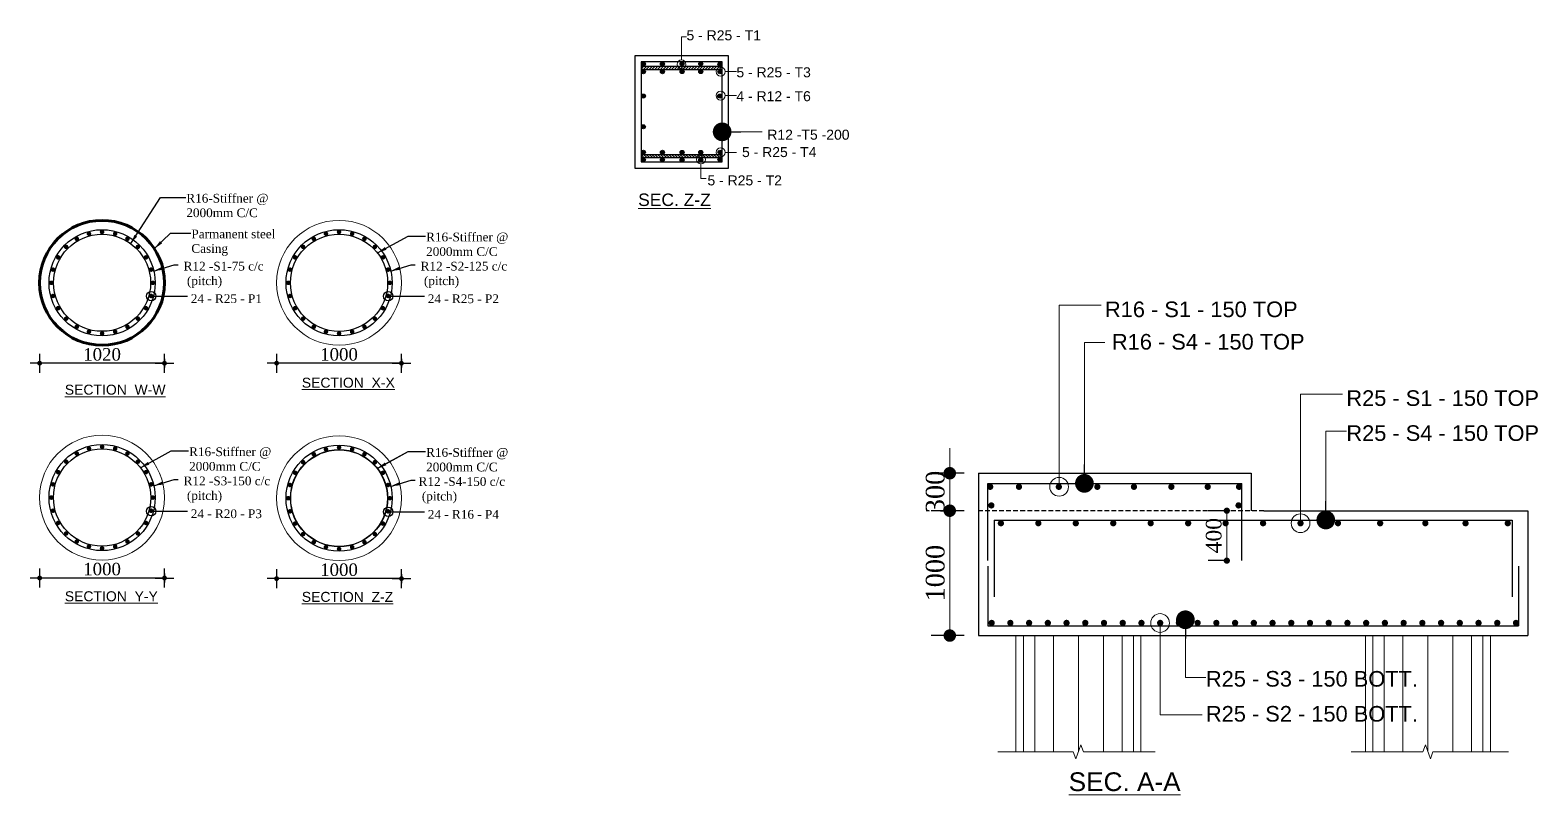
# Model space of a CAD drawing. Header units: millimetres. Extents: x -452357 to 35267, y 81803 to 461763.
# Drawn here: x -201849 to -189773, y 433271 to 439394 of the extents above; entities that cross this region are included whole.
import ezdxf

# ---------------------------------------------------------------- set-up
doc = ezdxf.new("R2010")
doc.units = ezdxf.units.MM
doc.header["$PDMODE"] = 2
doc.linetypes.add('DASHED2', pattern=[0.375, 0.25, -0.125])
doc.layers.get('Defpoints').update_dxf_attribs({"lineweight": 13})
for name, color, linetype, lineweight in [('Abutment W Line', 30, 'Continuous', 18), ('Ber', 12, 'Continuous', 30), ('dim', 96, 'Continuous', 25), ('Dimision', 96, 'Continuous', 18), ('hatch', 65, 'Continuous', 15), ('Hatching', 65, 'Continuous', 20), ('L.L', 200, 'Continuous', 20), ('Pile', 11, 'Continuous', 15), ('Reinf.', 12, 'Continuous', 30), ('Rod', 12, 'Continuous', 30), ('Text', 7, 'Continuous', 15)]:
    doc.layers.add(name, color=color, linetype=linetype, lineweight=lineweight)
doc.layers.add('Pire Line', color=11, linetype='Continuous')
doc.styles.add('ROMANS', font='arial.ttf', dxfattribs={"height": 200})
doc.styles.get("Standard").update_dxf_attribs({"font": 'times.ttf'})
doc.dimstyles.new('ALTER', dxfattribs={"dimtxt": 110, "dimasz": 65, "dimexe": 95, "dimexo": 100, "dimgap": 30, "dimtad": 1, "dimdec": 0, "dimzin": 0, "dimdsep": 46, "dimtxsty": 'Standard', "dimblk": 'DOT', "dimcen": 35, "dimadec": 0, "dimazin": 0, "dimtfac": 1, "dimtdec": 0, "dimtofl": 0, "dimtmove": 0, "dimatfit": 3, "dimfxl": 1, "dimtolj": 1, "dimtzin": 0, "dimarcsym": 0})
doc.dimstyles.new('ISO-25', dxfattribs={"dimtxt": 175, "dimasz": 100, "dimexe": 65, "dimexo": 115.625, "dimgap": 40, "dimtad": 1, "dimtoh": 1, "dimdec": 0, "dimtxsty": 'Standard', "dimblk": 'DOT', "dimcen": 300, "dimclrd": 256, "dimclre": 256, "dimclrt": 256, "dimadec": 0, "dimazin": 0, "dimtfac": 1, "dimtdec": 0, "dimtix": 1, "dimtmove": 0, "dimatfit": 3, "dimldrblk": 'DOT', "dimfxl": 75, "dimlwd": -1, "dimarcsym": 0})
doc.dimstyles.new('ISO-70', dxfattribs={"dimscale": 0, "dimtxt": 70, "dimasz": 0.75, "dimexe": 35, "dimexo": 35, "dimgap": 20, "dimtad": 1, "dimdec": 0, "dimlfac": -1, "dimzin": 1, "dimdsep": 46, "dimtxsty": 'Standard', "dimblk": 'DIM', "dimcen": 60, "dimclrd": 256, "dimclre": 256, "dimclrt": 256, "dimadec": 0, "dimazin": 0, "dimtfac": 1, "dimtdec": 0, "dimtix": 1, "dimtofl": 0, "dimtmove": 0, "dimatfit": 3, "dimldrblk": 'DOT', "dimfxl": 35, "dimfxlon": 1, "dimtolj": 1, "dimlwd": -1, "dimarcsym": 0})

# ---------------------------------------------------------------- blocks, each defined once
blk = doc.blocks.new('_Dot')
at = {"color": 0, "linetype": 'ByBlock', "lineweight": -2}
blk.add_line((-0.5, 0), (-1, 0), dxfattribs=at)
at = {"color": 0, "linetype": 'ByBlock', "const_width": 0.5}
blk.add_lwpolyline([(-0.25, 0, 1), (0.25, 0, 1)], format="xyb", close=True, dxfattribs=at)
blk = doc.blocks.new('DIM')
at = {"layer": 'dim'}
for p, q in [((-101, 0), (101, 0)), ((0, -101), (0, 101))]:
    blk.add_line(p, q, dxfattribs=at)
at = {"layer": 'dim', "const_width": 25.4}
blk.add_lwpolyline([(-13, 0, 1), (13, 0, 1)], format="xyb", close=True, dxfattribs=at)
blk = doc.blocks.new('*D707')
at = {"layer": 'Defpoints', "color": 0, "ltscale": 30, "transparency": 16777216}
for p in [(-199875, 437371), (-198875, 437371), (-199875, 436727)]:
    blk.add_point(p, dxfattribs=at)
at = {"layer": 'dim', "lineweight": -2, "ltscale": 30, "transparency": 16777216}
for p, q in [((-199875, 436762), (-199875, 436692)), ((-198875, 436762), (-198875, 436692))]:
    blk.add_line(p, q, dxfattribs=at)
at = {"layer": 'dim', "ltscale": 30, "transparency": 16777216}
blk.add_line((-198876, 436727), (-199874, 436727), dxfattribs=at)
at = {"layer": 'dim', "ltscale": 30, "transparency": 16777216, "xscale": 0.75, "yscale": 0.75, "zscale": 0.75, "rotation": 180}
blk.add_blockref('DIM', (-199875, 436727), dxfattribs=at)
at = {"layer": 'dim', "ltscale": 30, "transparency": 16777216, "xscale": 0.75, "yscale": 0.75, "zscale": 0.75}
blk.add_blockref('DIM', (-198875, 436727), dxfattribs=at)
at = {"layer": 'dim', "ltscale": 30, "transparency": 16777216, "insert": (-199375, 436797), "char_height": 100, "attachment_point": 5}
blk.add_mtext('\\A1;1000', dxfattribs=at)
blk = doc.blocks.new('*U666')
at = {"layer": 'Reinf.', "ltscale": 30, "const_width": 18}
blk.add_lwpolyline([(-1, 9, 1), (1, -9, 1)], format="xyb", close=True, dxfattribs=at)
blk = doc.blocks.new('*U667')
at = {"color": 0, "linetype": 'ByBlock', "lineweight": -2, "transparency": 16777216}
for p, rotation in [((-301028, 128990), 194.9999999999999), ((-300923, 129004), 180), ((-300818, 128990), 165), ((-301211, 128885), 225), ((-301126, 128950), 209.9999999999999), ((-300720, 128950), 150), ((-300636, 128885), 135), ((-301275, 128801), 240), ((-300571, 128801), 120), ((-301316, 128703), 255), ((-300530, 128703), 105), ((-301330, 128597), 270), ((-301316, 128492), 285), ((-300530, 128492), 75.00000000000001), ((-300516, 128597), 90), ((-301275, 128394), 299.9999999999999), ((-300571, 128394), 59.99999999999997), ((-301211, 128310), 315.0000000000001), ((-301126, 128245), 330.0000000000001), ((-300720, 128245), 30), ((-300636, 128310), 44.99999999999999), ((-301028, 128205), 345), ((-300818, 128205), 14.99999999999997)]:
    blk.add_blockref('*U666', p, dxfattribs=dict(at, rotation=rotation))
blk.add_blockref('*U666', (-300923, 128191), dxfattribs=at)
blk = doc.blocks.new('*D693')
at = {"layer": 'Defpoints', "color": 0, "ltscale": 30, "transparency": 16777216}
for p in [(-201773, 435651), (-200773, 435651), (-201773, 435007)]:
    blk.add_point(p, dxfattribs=at)
at = {"layer": 'dim', "lineweight": -2, "ltscale": 30, "transparency": 16777216}
for p, q in [((-201773, 435042), (-201773, 434972)), ((-200773, 435042), (-200773, 434972))]:
    blk.add_line(p, q, dxfattribs=at)
at = {"layer": 'dim', "ltscale": 30, "transparency": 16777216}
blk.add_line((-200774, 435007), (-201772, 435007), dxfattribs=at)
at = {"layer": 'dim', "ltscale": 30, "transparency": 16777216, "xscale": 0.75, "yscale": 0.75, "zscale": 0.75, "rotation": 180}
blk.add_blockref('DIM', (-201773, 435007), dxfattribs=at)
at = {"layer": 'dim', "ltscale": 30, "transparency": 16777216, "xscale": 0.75, "yscale": 0.75, "zscale": 0.75}
blk.add_blockref('DIM', (-200773, 435007), dxfattribs=at)
at = {"layer": 'dim', "ltscale": 30, "transparency": 16777216, "insert": (-201273, 435078), "char_height": 100, "attachment_point": 5}
blk.add_mtext('\\A1;1000', dxfattribs=at)
blk = doc.blocks.new('*U668')
at = {"layer": 'Reinf.', "ltscale": 30, "const_width": 18}
blk.add_lwpolyline([(-1, 9, 1), (1, -9, 1)], format="xyb", close=True, dxfattribs=at)
blk = doc.blocks.new('*U669')
at = {"color": 0, "linetype": 'ByBlock', "lineweight": -2, "transparency": 16777216}
for p, rotation in [((-301028, 128990), 194.9999999999999), ((-300923, 129004), 180), ((-300818, 128990), 165), ((-301211, 128885), 225), ((-301126, 128950), 209.9999999999999), ((-300720, 128950), 150), ((-300636, 128885), 135), ((-301275, 128801), 240), ((-300571, 128801), 120), ((-301316, 128703), 255), ((-300530, 128703), 105), ((-301330, 128597), 270), ((-301316, 128492), 285), ((-300530, 128492), 75.00000000000001), ((-300516, 128597), 90), ((-301275, 128394), 299.9999999999999), ((-300571, 128394), 59.99999999999997), ((-301211, 128310), 315.0000000000001), ((-301126, 128245), 330.0000000000001), ((-300720, 128245), 30), ((-300636, 128310), 44.99999999999999), ((-301028, 128205), 345), ((-300818, 128205), 14.99999999999997)]:
    blk.add_blockref('*U668', p, dxfattribs=dict(at, rotation=rotation))
blk.add_blockref('*U668', (-300923, 128191), dxfattribs=at)
blk = doc.blocks.new('*D694')
at = {"layer": 'Defpoints', "color": 0, "ltscale": 30, "transparency": 16777216}
for p in [(-201773, 437371), (-200773, 437371), (-201773, 436727)]:
    blk.add_point(p, dxfattribs=at)
at = {"layer": 'dim', "lineweight": -2, "ltscale": 30, "transparency": 16777216}
for p, q in [((-201773, 436762), (-201773, 436692)), ((-200773, 436762), (-200773, 436692))]:
    blk.add_line(p, q, dxfattribs=at)
at = {"layer": 'dim', "ltscale": 30, "transparency": 16777216}
blk.add_line((-200774, 436727), (-201772, 436727), dxfattribs=at)
at = {"layer": 'dim', "ltscale": 30, "transparency": 16777216, "xscale": 0.75, "yscale": 0.75, "zscale": 0.75, "rotation": 180}
blk.add_blockref('DIM', (-201773, 436727), dxfattribs=at)
at = {"layer": 'dim', "ltscale": 30, "transparency": 16777216, "xscale": 0.75, "yscale": 0.75, "zscale": 0.75}
blk.add_blockref('DIM', (-200773, 436727), dxfattribs=at)
at = {"layer": 'dim', "ltscale": 30, "transparency": 16777216, "insert": (-201273, 436797), "char_height": 100, "attachment_point": 5}
blk.add_mtext('\\A1;1020', dxfattribs=at)
blk = doc.blocks.new('*U670')
at = {"layer": 'Reinf.', "ltscale": 30, "const_width": 18}
blk.add_lwpolyline([(-1, 9, 1), (1, -9, 1)], format="xyb", close=True, dxfattribs=at)
blk = doc.blocks.new('*U671')
at = {"color": 0, "linetype": 'ByBlock', "lineweight": -2, "transparency": 16777216}
for p, rotation in [((-301028, 128990), 194.9999999999999), ((-300923, 129004), 180), ((-300818, 128990), 165), ((-301211, 128885), 225), ((-301126, 128950), 209.9999999999999), ((-300720, 128950), 150), ((-300636, 128885), 135), ((-301275, 128801), 240), ((-300571, 128801), 120), ((-301316, 128703), 255), ((-300530, 128703), 105), ((-301330, 128597), 270), ((-301316, 128492), 285), ((-300530, 128492), 75.00000000000001), ((-300516, 128597), 90), ((-301275, 128394), 299.9999999999999), ((-300571, 128394), 59.99999999999997), ((-301211, 128310), 315.0000000000001), ((-301126, 128245), 330.0000000000001), ((-300720, 128245), 30), ((-300636, 128310), 44.99999999999999), ((-301028, 128205), 345), ((-300818, 128205), 14.99999999999997)]:
    blk.add_blockref('*U670', p, dxfattribs=dict(at, rotation=rotation))
blk.add_blockref('*U670', (-300923, 128191), dxfattribs=at)
blk = doc.blocks.new('*D795')
at = {"layer": 'Defpoints', "color": 0, "ltscale": 3, "transparency": 16777216}
for p in [(-194253, 435846), (-194483, 435546), (-194253, 435546)]:
    blk.add_point(p, dxfattribs=at)
at = {"layer": 'Dimision', "ltscale": 3, "transparency": 16777216}
for p, q in [((-194483, 435946), (-194483, 436046)), ((-194483, 435846), (-194483, 435546)), ((-194483, 435446), (-194483, 435346))]:
    blk.add_line(p, q, dxfattribs=at)
at = {"layer": 'Dimision', "color": 1, "lineweight": -2, "ltscale": 3, "transparency": 16777216}
for p, q in [((-194369, 435846), (-194633, 435846)), ((-194369, 435546), (-194633, 435546))]:
    blk.add_line(p, q, dxfattribs=at)
at = {"layer": 'Dimision', "ltscale": 3, "transparency": 16777216, "xscale": 100, "yscale": 100, "zscale": 100}
for p, rotation in [((-194483, 435846), 270), ((-194483, 435546), 90)]:
    blk.add_blockref('_Dot', p, dxfattribs=dict(at, rotation=rotation))
at = {"layer": 'Dimision', "ltscale": 3, "transparency": 16777216, "insert": (-194599, 435696), "char_height": 150, "attachment_point": 5, "rotation": 90}
blk.add_mtext('300', dxfattribs=at)
blk = doc.blocks.new('*D796')
at = {"layer": 'Defpoints', "color": 0, "ltscale": 0.25, "transparency": 16777216}
for p in [(-194253, 435546), (-194483, 434546), (-194253, 434546)]:
    blk.add_point(p, dxfattribs=at)
at = {"layer": 'Dimision', "color": 1, "lineweight": -2, "ltscale": 0.25, "transparency": 16777216}
for p, q in [((-194369, 435546), (-194633, 435546)), ((-194369, 434546), (-194633, 434546))]:
    blk.add_line(p, q, dxfattribs=at)
at = {"layer": 'Dimision', "ltscale": 0.25, "transparency": 16777216}
blk.add_line((-194483, 435446), (-194483, 434646), dxfattribs=at)
at = {"layer": 'Dimision', "ltscale": 0.25, "transparency": 16777216, "xscale": 100, "yscale": 100, "zscale": 100}
for p, rotation in [((-194483, 435546), 90), ((-194483, 434546), 270)]:
    blk.add_blockref('_Dot', p, dxfattribs=dict(at, rotation=rotation))
at = {"layer": 'Dimision', "ltscale": 0.25, "transparency": 16777216, "insert": (-194599, 435046), "char_height": 150, "attachment_point": 5, "rotation": 90}
blk.add_mtext('1000', dxfattribs=at)
blk = doc.blocks.new('*D797')
at = {"layer": 'Defpoints', "color": 0, "ltscale": 3, "transparency": 16777216}
for p in [(-192264, 435546), (-192143, 435546), (-192143, 435146)]:
    blk.add_point(p, dxfattribs=at)
at = {"layer": 'Dimision', "color": 1, "lineweight": -2, "ltscale": 3, "transparency": 16777216}
for p, q in [((-192259, 435546), (-192414, 435546)), ((-192259, 435146), (-192414, 435146))]:
    blk.add_line(p, q, dxfattribs=at)
at = {"layer": 'Dimision', "ltscale": 3, "transparency": 16777216}
blk.add_line((-192264, 435196), (-192264, 435496), dxfattribs=at)
at = {"layer": 'Dimision', "ltscale": 3, "transparency": 16777216, "xscale": 50, "yscale": 50, "zscale": 50}
for p, rotation in [((-192264, 435546), 90), ((-192264, 435146), 270)]:
    blk.add_blockref('_Dot', p, dxfattribs=dict(at, rotation=rotation))
at = {"layer": 'Dimision', "ltscale": 3, "transparency": 16777216, "insert": (-192368, 435346), "char_height": 125, "attachment_point": 5, "rotation": 90}
blk.add_mtext('400', dxfattribs=at)
blk = doc.blocks.new('*D765')
at = {"layer": 'Defpoints', "color": 0, "ltscale": 30, "transparency": 16777216}
for p in [(-199875, 435646), (-198875, 435646), (-199875, 435002)]:
    blk.add_point(p, dxfattribs=at)
at = {"layer": 'dim', "lineweight": -2, "ltscale": 30, "transparency": 16777216}
for p, q in [((-199875, 435037), (-199875, 434967)), ((-198875, 435037), (-198875, 434967))]:
    blk.add_line(p, q, dxfattribs=at)
at = {"layer": 'dim', "ltscale": 30, "transparency": 16777216}
blk.add_line((-198876, 435002), (-199874, 435002), dxfattribs=at)
at = {"layer": 'dim', "ltscale": 30, "transparency": 16777216, "xscale": 0.75, "yscale": 0.75, "zscale": 0.75, "rotation": 180}
blk.add_blockref('DIM', (-199875, 435002), dxfattribs=at)
at = {"layer": 'dim', "ltscale": 30, "transparency": 16777216, "xscale": 0.75, "yscale": 0.75, "zscale": 0.75}
blk.add_blockref('DIM', (-198875, 435002), dxfattribs=at)
at = {"layer": 'dim', "ltscale": 30, "transparency": 16777216, "insert": (-199375, 435073), "char_height": 100, "attachment_point": 5}
blk.add_mtext('\\A1;1000', dxfattribs=at)
blk = doc.blocks.new('*U672')
at = {"layer": 'Reinf.', "ltscale": 30, "const_width": 18}
blk.add_lwpolyline([(-1, 9, 1), (1, -9, 1)], format="xyb", close=True, dxfattribs=at)
blk = doc.blocks.new('*U673')
at = {"color": 0, "linetype": 'ByBlock', "lineweight": -2, "transparency": 16777216}
for p, rotation in [((-301028, 128990), 194.9999999999999), ((-300923, 129004), 180), ((-300818, 128990), 165), ((-301211, 128885), 225), ((-301126, 128950), 209.9999999999999), ((-300720, 128950), 150), ((-300636, 128885), 135), ((-301275, 128801), 240), ((-300571, 128801), 120), ((-301316, 128703), 255), ((-300530, 128703), 105), ((-301330, 128597), 270), ((-301316, 128492), 285), ((-300530, 128492), 75.00000000000001), ((-300516, 128597), 90), ((-301275, 128394), 299.9999999999999), ((-300571, 128394), 59.99999999999997), ((-301211, 128310), 315.0000000000001), ((-301126, 128245), 330.0000000000001), ((-300720, 128245), 30), ((-300636, 128310), 44.99999999999999), ((-301028, 128205), 345), ((-300818, 128205), 14.99999999999997)]:
    blk.add_blockref('*U672', p, dxfattribs=dict(at, rotation=rotation))
blk.add_blockref('*U672', (-300923, 128191), dxfattribs=at)

msp = doc.modelspace()

# ---------------------------------------------------------------- hatches: boundary and pattern name
at = {"layer": 'Hatching', "ltscale": 3}
h = msp.add_hatch(dxfattribs=at)
h.set_pattern_fill('ANSI31', color=256, scale=5, style=0)
h.set_pattern_definition([(45, (72466.719, 313889.078), (-11.22532015, 11.22532015), [])])
h.paths.add_polyline_path([(-196306.2, 439078.8), (-196956.2, 439078.8), (-196956.2, 439104.7), (-196306.2, 439104.7)])
h = msp.add_hatch(dxfattribs=at)
h.set_pattern_fill('ANSI31', color=256, scale=5, style=0)
h.set_pattern_definition([(315, (72466.719, 563589.258), (-11.22532015, -11.22532015), [])])
h.paths.add_polyline_path([(-196306.2, 438399.6), (-196956.2, 438399.6), (-196956.2, 438373.6), (-196306.2, 438373.6)])
at = {"layer": 'Rod', "ltscale": 3}
for points in [[(-196921.3, 439122.7, -1), (-196953.3, 439122.7, -1)], [(-196768.4, 439122.9, -1), (-196800.4, 439122.9, -1)], [(-196611.1, 439124, -1), (-196643.1, 439124, -1)], [(-196461.6, 439124, -1), (-196493.6, 439124, -1)], [(-196307.7, 439120.7, -1), (-196339.7, 439120.7, -1)], [(-196921.3, 439060.8, -1), (-196953.3, 439060.8, -1)], [(-196768.4, 439061, -1), (-196800.4, 439061, -1)], [(-196611.1, 439062.1, -1), (-196643.1, 439062.1, -1)], [(-196461.6, 439062.1, -1), (-196493.6, 439062.1, -1)], [(-196307.7, 439060.6, -1), (-196339.7, 439060.6, -1)], [(-196921.3, 438866.4, 1), (-196953.3, 438866.4, 1)], [(-196341.2, 438866.4, -1), (-196309.2, 438866.4, -1)], [(-196921.3, 438620.2, 1), (-196953.3, 438620.2, 1)], [(-196341.2, 438620.2, -1), (-196309.2, 438620.2, -1)], [(-196921.3, 438416.4, 1), (-196953.3, 438416.4, 1)], [(-196768.4, 438416.2, 1), (-196800.4, 438416.2, 1)], [(-196611.1, 438415.1, 1), (-196643.1, 438415.1, 1)], [(-196461.6, 438415.1, 1), (-196493.6, 438415.1, 1)], [(-196307.7, 438416.6, 1), (-196339.7, 438416.6, 1)], [(-196921.3, 438355.6, 1), (-196953.3, 438355.6, 1)], [(-196768.4, 438355.4, 1), (-196800.4, 438355.4, 1)], [(-196611.1, 438354.3, 1), (-196643.1, 438354.3, 1)], [(-196461.6, 438354.3, 1), (-196493.6, 438354.3, 1)], [(-196307.7, 438357.6, 1), (-196339.7, 438357.6, 1)]]:
    msp.add_hatch(color=256, dxfattribs=at).paths.add_polyline_path(points)

# ---------------------------------------------------------------- linework, layer by layer
at = {"layer": 'Abutment W Line'}
for points in [[(-192839.1, 433615), (-193412.4, 433615), (-193432.7, 433670.6), (-193473.2, 433559.4), (-193493.4, 433615), (-194097.6, 433615)], [(-191266.8, 433615), (-190693.4, 433615), (-190673.2, 433670.6), (-190632.7, 433559.4), (-190612.4, 433615), (-190008.3, 433615)]]:
    msp.add_lwpolyline(points, dxfattribs=at)
at = {"layer": 'Ber', "ltscale": 3}
for p, q in [((-194177.9, 435765), (-192142.9, 435765)), ((-194177.9, 435146.1), (-194177.9, 435765)), ((-192142.9, 435146.1), (-192142.9, 435765)), ((-194127.9, 435471.5), (-189977.9, 435471.5)), ((-194127.9, 435471.5), (-194127.9, 434857.2)), ((-189977.9, 435471.5), (-189977.9, 434857.2)), ((-194177.9, 435103), (-194177.9, 434625.3)), ((-189927.9, 435103), (-189927.9, 434625.3)), ((-194177.9, 434625.3), (-189927.9, 434625.3))]:
    msp.add_line(p, q, dxfattribs=at)
at = {"layer": 'Ber', "ltscale": 0.25, "const_width": 25}
for points in [[(-194171.7, 435737.3, -1), (-194146.7, 435737.3, -1)], [(-193941.2, 435737.3, -1), (-193916.2, 435737.3, -1)], [(-193622, 435737.3, -1), (-193597, 435737.3, -1)], [(-193313.4, 435737.3, -1), (-193288.4, 435737.3, -1)], [(-193020.3, 435737.3, -1), (-192995.3, 435737.3, -1)], [(-192720.3, 435737.3, -1), (-192695.3, 435737.3, -1)], [(-192429.3, 435737.3, -1), (-192404.3, 435737.3, -1)], [(-192178.1, 435737.3, -1), (-192153.1, 435737.3, -1)], [(-194162.5, 435588.4, -1), (-194137.5, 435588.4, -1)], [(-192157.1, 435588.4, 1), (-192182.1, 435588.4, 1)], [(-194086, 435445.7, -1), (-194061, 435445.7, -1)], [(-193786, 435445.7, -1), (-193761, 435445.7, -1)], [(-193486, 435445.7, -1), (-193461, 435445.7, -1)], [(-193186, 435445.7, -1), (-193161, 435445.7, -1)], [(-192886, 435445.7, -1), (-192861, 435445.7, -1)], [(-192586, 435445.7, -1), (-192561, 435445.7, -1)], [(-192286, 435445.7, -1), (-192261, 435445.7, -1)], [(-191986, 435445.7, -1), (-191961, 435445.7, -1)], [(-191686, 435445.7, -1), (-191661, 435445.7, -1)], [(-191386, 435445.7, -1), (-191361, 435445.7, -1)], [(-191048.1, 435445.7, -1), (-191023.1, 435445.7, -1)], [(-190686, 435445.7, -1), (-190661, 435445.7, -1)], [(-190339.2, 435445.7, 1), (-190364.2, 435445.7, 1)], [(-190025.9, 435445.7, -1), (-190000.9, 435445.7, -1)], [(-194160.1, 434647.4, -1), (-194135.1, 434647.4, -1)], [(-194010.1, 434647.4, -1), (-193985.1, 434647.4, -1)], [(-193860.1, 434647.4, -1), (-193835.1, 434647.4, -1)], [(-193710.1, 434647.4, -1), (-193685.1, 434647.4, -1)], [(-193560.1, 434647.4, -1), (-193535.1, 434647.4, -1)], [(-193410.1, 434647.4, -1), (-193385.1, 434647.4, -1)], [(-193260.1, 434647.4, -1), (-193235.1, 434647.4, -1)], [(-193110.1, 434647.4, -1), (-193085.1, 434647.4, -1)], [(-192960.1, 434647.4, -1), (-192935.1, 434647.4, -1)], [(-192810.1, 434647.4, -1), (-192785.1, 434647.4, -1)], [(-192660.1, 434647.4, -1), (-192635.1, 434647.4, -1)], [(-192510.1, 434647.4, -1), (-192485.1, 434647.4, -1)], [(-192360.1, 434647.4, -1), (-192335.1, 434647.4, -1)], [(-192210.1, 434647.4, -1), (-192185.1, 434647.4, -1)], [(-192060.1, 434647.4, -1), (-192035.1, 434647.4, -1)], [(-191910.1, 434647.4, -1), (-191885.1, 434647.4, -1)], [(-191760.1, 434647.4, -1), (-191735.1, 434647.4, -1)], [(-191610.1, 434647.4, -1), (-191585.1, 434647.4, -1)], [(-191460.1, 434647.4, -1), (-191435.1, 434647.4, -1)], [(-191310.1, 434647.4, -1), (-191285.1, 434647.4, -1)], [(-191160.1, 434647.4, -1), (-191135.1, 434647.4, -1)], [(-191010.1, 434647.4, -1), (-190985.1, 434647.4, -1)], [(-190860.1, 434647.4, -1), (-190835.1, 434647.4, -1)], [(-190710.1, 434647.4, -1), (-190685.1, 434647.4, -1)], [(-190560.1, 434647.4, -1), (-190535.1, 434647.4, -1)], [(-190410.1, 434647.4, -1), (-190385.1, 434647.4, -1)], [(-190260.1, 434647.4, -1), (-190235.1, 434647.4, -1)], [(-190110.1, 434647.4, -1), (-190085.1, 434647.4, -1)], [(-189960.1, 434647.4, -1), (-189935.1, 434647.4, -1)]]:
    msp.add_lwpolyline(points, format="xyb", close=True, dxfattribs=at)
at = {"layer": 'Dimision', "ltscale": 5}
for p, q in [((-196631.7, 439155.6), (-196631.7, 439341.3)), ((-196631.7, 439341.3), (-196591.1, 439341.3)), ((-196282.4, 439061.6), (-196191.3, 439061.6)), ((-196282.4, 438870.1), (-196191.3, 438870.1)), ((-196282.4, 438415.2), (-196191.3, 438415.2)), ((-196475.8, 438322.7), (-196475.8, 438205.7)), ((-196475.8, 438205.7), (-196435.3, 438205.7))]:
    msp.add_line(p, q, dxfattribs=at)
for centre in [(-196631.7, 439120), (-196318, 439061.6), (-196318, 438870.1), (-196475.8, 438358.4), (-196318, 438415.2)]:
    msp.add_circle(centre, 35.6, dxfattribs=at)
at = {"layer": 'hatch', "ltscale": 3}
for p, q in [((-193893.3, 433615), (-193893.3, 434546.1)), ((-193802.9, 433615), (-193802.9, 434546.1)), ((-193802.9, 433615), (-193802.9, 434546.1)), ((-193652.9, 433615), (-193652.9, 434546.1)), ((-193452.9, 433615), (-193452.9, 434546.1)), ((-193452.9, 433615), (-193452.9, 434546.1)), ((-193452.9, 433615), (-193452.9, 434546.1)), ((-193452.9, 433615), (-193452.9, 434546.1)), ((-193252.9, 433615), (-193252.9, 434546.1)), ((-193102.9, 433615), (-193102.9, 434546.1)), ((-193102.9, 433615), (-193102.9, 434546.1)), ((-193012.5, 433615), (-193012.5, 434546.1)), ((-191093.3, 433615), (-191093.3, 434546.1)), ((-191002.9, 433615), (-191002.9, 434546.1)), ((-191002.9, 433615), (-191002.9, 434546.1)), ((-190852.9, 433615), (-190852.9, 434546.1)), ((-190652.9, 433615), (-190652.9, 434546.1)), ((-190652.9, 433615), (-190652.9, 434546.1)), ((-190652.9, 433615), (-190652.9, 434546.1)), ((-190652.9, 433615), (-190652.9, 434546.1)), ((-190452.9, 433615), (-190452.9, 434546.1)), ((-190302.9, 433615), (-190302.9, 434546.1)), ((-190302.9, 433615), (-190302.9, 434546.1)), ((-190212.5, 433615), (-190212.5, 434546.1))]:
    msp.add_line(p, q, dxfattribs=at)
at = {"layer": 'L.L', "ltscale": 5}
for centre in [(-199374.8, 437370.9), (-201273.1, 435651.1), (-199374.8, 435646.1)]:
    msp.add_circle(centre, 500, dxfattribs=at)
at = {"layer": 'Pile', "ltscale": 3}
for points in [[(-193952.9, 434546.1), (-193952.9, 433615)], [(-192952.9, 434546.1), (-192952.9, 433615)], [(-191152.9, 434546.1), (-191152.9, 433615)], [(-190152.9, 434546.1), (-190152.9, 433615)]]:
    msp.add_lwpolyline(points, dxfattribs=at)
at = {"layer": 'Pire Line', "ltscale": 3}
for p, q in [((-196956.2, 439104.7), (-196306.2, 439104.7)), ((-196956.2, 439078.8), (-196306.2, 439078.8)), ((-196956.2, 438399.6), (-196306.2, 438399.6)), ((-196956.2, 438373.6), (-196306.2, 438373.6)), ((-194252.9, 435846.1), (-192067.9, 435846.1)), ((-194252.9, 435846.1), (-194252.9, 434546.1)), ((-192067.9, 435846.1), (-192067.9, 435546.1)), ((-191967.9, 435546.1), (-189852.9, 435546.1)), ((-189852.9, 435546.1), (-189852.9, 434546.1)), ((-194252.9, 434546.1), (-189852.9, 434546.1))]:
    msp.add_line(p, q, dxfattribs=at)
at = {"layer": 'Pire Line', "linetype": 'DASHED2', "ltscale": 150}
msp.add_line((-191967.9, 435546.1), (-194252.9, 435546.1), dxfattribs=at)
at = {"layer": 'Pire Line', "ltscale": 3}
msp.add_lwpolyline([(-197006.2, 439189.2), (-197006.2, 438289.2), (-196256.2, 438289.2), (-196256.2, 439189.2)], close=True, dxfattribs=at)
at = {"layer": 'Pire Line', "lineweight": 100, "ltscale": 3}
msp.add_circle((-201273.1, 437370.9), 500, dxfattribs=at)
at = {"layer": 'Rod', "ltscale": 0.1}
msp.add_lwpolyline([(-196956.2, 439139.2), (-196956.2, 438339.2), (-196306.2, 438339.2), (-196306.2, 439139.2)], close=True, dxfattribs=at)
at = {"layer": 'Rod'}
for centre in [(-196937.3, 439122.7), (-196784.4, 439122.9), (-196627.1, 439124), (-196477.6, 439124), (-196323.7, 439120.7), (-196937.3, 439060.8), (-196784.4, 439061), (-196627.1, 439062.1), (-196477.6, 439062.1), (-196323.7, 439060.6), (-196937.3, 438866.4), (-196325.2, 438866.4), (-196937.3, 438620.2), (-196325.2, 438620.2), (-196937.3, 438416.4), (-196784.4, 438416.2), (-196627.1, 438415.1), (-196477.6, 438415.1), (-196323.7, 438416.6), (-196937.3, 438355.6), (-196784.4, 438355.4), (-196627.1, 438354.3), (-196477.6, 438354.3), (-196323.7, 438357.6)]:
    msp.add_circle(centre, 16, dxfattribs=at)
at = {"layer": 'Rod', "ltscale": 0.1}
for centre, radius in [((-201273.1, 437370.9), 425), ((-199374.8, 437370.9), 425), ((-201273.1, 437370.9), 388.6), ((-199374.8, 437370.9), 389.3), ((-201273.1, 435651.1), 425), ((-201273.1, 435651.1), 389.3), ((-199374.8, 435646.1), 425), ((-199374.8, 435646.1), 389.3), ((-199374.8, 435646.1), 387.1)]:
    msp.add_circle(centre, radius, dxfattribs=at)

# ---------------------------------------------------------------- block references
for name, p in [('*U671', (99649.9, 308773.5)), ('*U667', (101548.2, 308773.5)), ('*U669', (99649.9, 307053.8)), ('*U673', (101548.2, 307048.8))]:
    msp.add_blockref(name, p)

# ---------------------------------------------------------------- texts
at = {"layer": 'Text', "style": 'ROMANS'}
for s, height, p in [('5 - R25 - T1', 80, (-196591.9, 439312.7)), ('5 - R25 - T3', 80, (-196192, 439016.6)), ('4 - R12 - T6', 80, (-196192, 438825.1)), (' R12 -T5 -200', 80, (-195975.3, 438516.7)), ('5 - R25 - T4', 80, (-196147, 438377.6)), ('5 - R25 - T2', 80, (-196423.7, 438150.8)), ('%%USEC. Z-Z', 100, (-196979.3, 437985.8)), ('R16 - S1 - 150 TOP', 125, (-193239.8, 437095.9)), ('R16 - S4 - 150 TOP', 125, (-193184, 436836.2)), ('R25 - S1 - 150 TOP', 125, (-191306.2, 436385)), ('R25 - S4 - 150 TOP', 125, (-191306.2, 436104.9)), ('R25 - S3 - 150 BOTT.', 125, (-192431.1, 434137.2)), ('R25 - S2 - 150 BOTT.', 125, (-192431.1, 433857.1)), ('%%USEC. A-A', 150, (-193530.6, 433300.8))]:
    msp.add_text(s, height=height, dxfattribs=at).set_placement(p)
at = {"layer": 'Text', "ltscale": 30, "char_height": 70, "attachment_point": 1}
for s, insert, width in [('R16-Stiffner @ 2000mm C/C', (-200598, 438083.2), 908.973), ('Parmanent steel\\PCasing', (-200557.7, 437797.3), 908.973), ('R16-Stiffner @ 2000mm C/C', (-198677.4, 437772.7), 908.973), ('R12 -S1-75 c/c\\P (pitch)', (-200619.7, 437539.2), 908.973), ('R12 -S2-125 c/c\\P (pitch)', (-198721.4, 437539.2), 908.973), ('24 - R25 - P1', (-200562.3, 437278.9), 7399.401), ('24 - R25 - P2', (-198664, 437277.9), 705.869), ('R16-Stiffner @ 2000mm C/C', (-200575.7, 436053), 908.973), ('R16-Stiffner @ 2000mm C/C', (-198677.4, 436048), 908.973), ('R16-Stiffner @ 2000mm C/C', (-198677.4, 436047.3), 908.973), ('R12 -S3-150 c/c\\P (pitch)', (-200619.7, 435819.5), 908.973), ('R12 -S4-150 c/c\\P (pitch)', (-198737.9, 435814.5), 908.973), ('24 - R20 - P3', (-200562.3, 435556.5), 549.458), ('24 - R16 - P4', (-198664, 435551.5), 844.93)]:
    msp.add_mtext(s, dxfattribs=dict(at, insert=insert, width=width))
at = {"layer": 'Text', "char_height": 80, "attachment_point": 1, "style": 'ROMANS'}
for s, insert, width in [('{\\LSECTION  X-X}', (-199673.3, 436611.2), 1503.268), ('{\\LSECTION  W-W}', (-201571.6, 436555.1), 1503.268), ('{\\LSECTION  Y-Y}', (-201571.6, 434900.8), 974.278), ('{\\LSECTION  Z-Z}', (-199673.3, 434895.9), 974.278)]:
    msp.add_mtext(s, dxfattribs=dict(at, insert=insert, width=width))

# ---------------------------------------------------------------- dimensions: what is measured, and where the dimension line sits
at = {"layer": 'dim', "ltscale": 30}
dim = msp.add_linear_dim(base=(-201773.1, 436726.6), p1=(-200773.1, 437370.9), p2=(-201773.1, 437370.9), text='1020', dimstyle='ISO-70', override={"dimscale": 1, "dimtxt": 100}, dxfattribs=at)
dim.commit()
dim.dimension.update_dxf_attribs({"geometry": '*D694', "text_midpoint": (-201273.1, 436797.5)})
for base, p1, p2, picture, middle in [((-199874.8, 436726.6), (-198874.8, 437370.9), (-199874.8, 437370.9), '*D707', (-199374.8, 436797.5)), ((-201773.1, 435006.9), (-200773.1, 435651.1), (-201773.1, 435651.1), '*D693', (-201273.1, 435077.7)), ((-199874.8, 435001.9), (-198874.8, 435646.1), (-199874.8, 435646.1), '*D765', (-199374.8, 435072.7))]:
    dim = msp.add_linear_dim(base=base, p1=p1, p2=p2, dimstyle='ISO-70', override={"dimscale": 1, "dimtxt": 100}, dxfattribs=at)
    dim.commit()
    dim.dimension.update_dxf_attribs({"geometry": picture, "text_midpoint": middle})
at = {"layer": 'Dimision', "ltscale": 3}
for base, p1, p2, override, picture, middle in [((-194482.8, 435546.1), (-194252.9, 435846.1), (-194252.9, 435546.1), {"dimtxt": 150, "dimexe": 150, "dimclre": 1}, '*D795', (-194599.1, 435696.1)), ((-192264, 435546.1), (-192142.9, 435146.1), (-192142.9, 435546.1), {"dimtxt": 125, "dimasz": 50, "dimexe": 150, "dimclre": 1}, '*D797', (-192367.6, 435346.1))]:
    dim = msp.add_linear_dim(base=base, p1=p1, p2=p2, angle=90, dimstyle='ISO-25', override=override, dxfattribs=at)
    dim.commit()
    dim.dimension.update_dxf_attribs({"geometry": picture, "text_midpoint": middle})
at = {"layer": 'Dimision', "ltscale": 0.25}
dim = msp.add_linear_dim(base=(-194482.8, 434546.1), p1=(-194252.9, 435546.1), p2=(-194252.9, 434546.1), angle=90, dimstyle='ISO-25', override={"dimtxt": 150, "dimexe": 150, "dimclre": 1, "dimtmove": 1}, dxfattribs=at)
dim.commit()
dim.dimension.update_dxf_attribs({"geometry": '*D796', "text_midpoint": (-194599.1, 435046.1)})

# ---------------------------------------------------------------- leaders
at = {"layer": 'dim', "ltscale": 30}
for points, override in [([(-201043.7, 437684.6), (-200805.6, 438054.6), (-200602.6, 438054.6)], {"dimasz": 75, "dimtad": 0}), ([(-200855.3, 437643.5), (-200723.7, 437768.7), (-200562.4, 437768.7)], {"dimasz": 75, "dimtad": 0}), ([(-199067.7, 437610.1), (-198821.1, 437744.1), (-198682, 437744.1)], {"dimasz": 75, "dimtad": 0}), ([(-200860.5, 437465), (-200695.7, 437515.2), (-200662.6, 437515.2)], {"dimasz": 75, "dimtad": 0}), ([(-198962.2, 437465), (-198797.4, 437515.2), (-198764.3, 437515.2)], {"dimasz": 75, "dimtad": 0}), ([(-200879.6, 437264.1), (-200589.8, 437264.1)], {"dimasz": 75, "dimtad": 0, "dimldrblk": 'DotBlank'}), ([(-198981.3, 437263.1), (-198691.5, 437263.1)], {"dimasz": 75, "dimtad": 0, "dimldrblk": 'DotBlank'}), ([(-200966, 435890.3), (-200719.4, 436024.3), (-200580.3, 436024.3)], {"dimasz": 75, "dimtad": 0}), ([(-199067.7, 435885.3), (-198821.1, 436019.4), (-198682, 436019.4)], {"dimasz": 75, "dimtad": 0}), ([(-199067.7, 435884.7), (-198821.1, 436018.7), (-198682, 436018.7)], {"dimasz": 75, "dimtad": 0}), ([(-200860.5, 435745.3), (-200695.7, 435795.5), (-200662.6, 435795.5)], {"dimasz": 75, "dimtad": 0}), ([(-198962.2, 435740.3), (-198797.4, 435790.5), (-198764.3, 435790.5)], {"dimasz": 75, "dimtad": 0}), ([(-200879.6, 435541.7), (-200589.8, 435541.7)], {"dimasz": 75, "dimtad": 0, "dimldrblk": 'DotBlank'}), ([(-198981.3, 435536.7), (-198691.5, 435536.7)], {"dimasz": 75, "dimtad": 0, "dimldrblk": 'DotBlank'})]:
    msp.add_leader(points, dimstyle='ALTER', override=override, dxfattribs=at)
at = {"layer": 'Dimision', "ltscale": 5}
for points, override in [([(-196306.2, 438579.6), (-195984.9, 438579.6)], {"dimasz": 150, "dimtad": 0}), ([(-193607.1, 435737.3), (-193607.1, 437190.9), (-193270.8, 437190.9)], {"dimasz": 150, "dimtad": 0, "dimldrblk": 'DotBlank'}), ([(-193404.5, 435765), (-193404.5, 436892.5), (-193239.8, 436892.5)], {"dimasz": 150, "dimtad": 0}), ([(-191673.5, 435445.7), (-191673.5, 436480), (-191337.3, 436480)], {"dimasz": 150, "dimtad": 0, "dimldrblk": 'DotBlank'}), ([(-191470.9, 435471.5), (-191470.9, 436181.6), (-191306.2, 436181.6)], {"dimasz": 150, "dimtad": 0}), ([(-192798.3, 434646.5), (-192798.3, 433912.2), (-192462.1, 433912.2)], {"dimasz": 150, "dimtad": 0, "dimldrblk": 'DotBlank'}), ([(-192595.7, 434672.5), (-192595.7, 434210.6), (-192431, 434210.6)], {"dimasz": 150, "dimtad": 0})]:
    msp.add_leader(points, dimstyle='ISO-25', override=override, dxfattribs=at)

doc.saveas('drawing.dxf')
